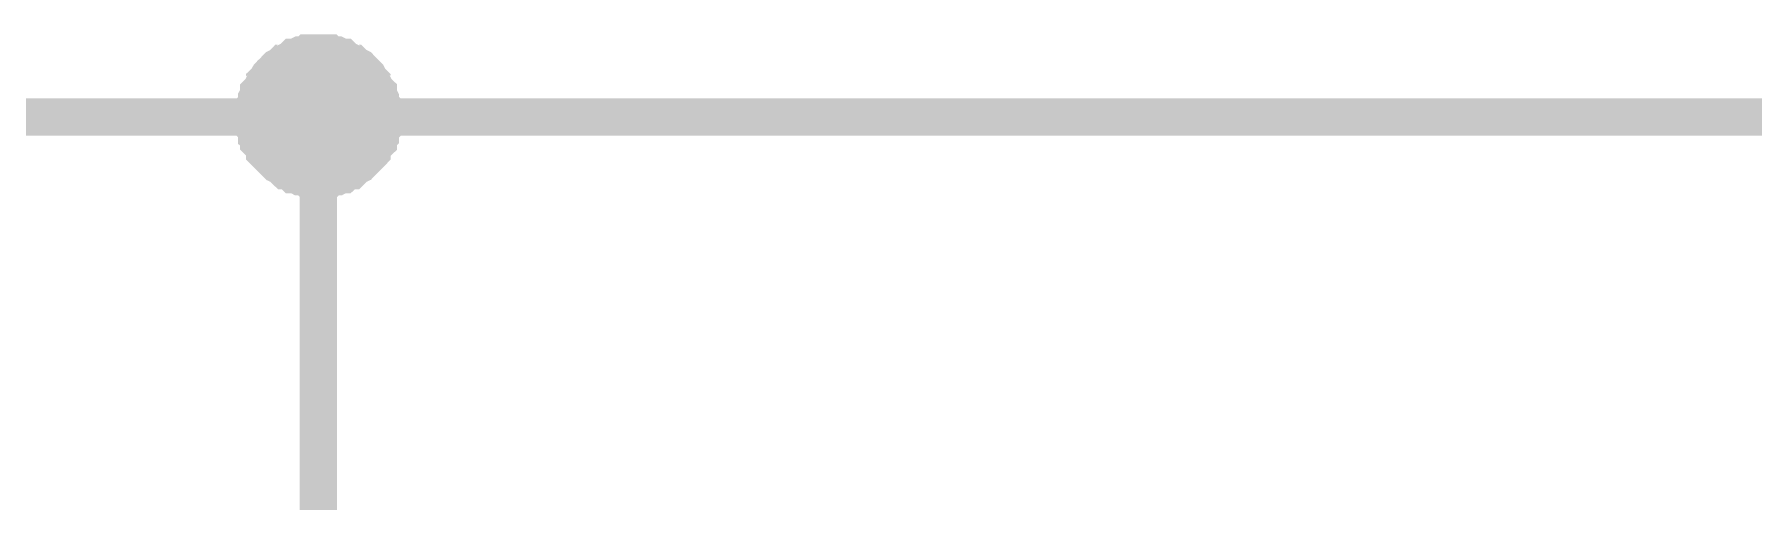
# Model space of a CAD drawing. Header units: millimetres. Extents: x 0 to 420, y 0 to 297.
# Drawn here: x 162.75 to 176.56, y 239.4 to 243.15 of the extents above; entities that cross this region are included whole.
import ezdxf

# ---------------------------------------------------------------- set-up
doc = ezdxf.new("R2010")
doc.units = ezdxf.units.MM
doc.layers.add('Sheet', color=255, linetype='Continuous')

msp = doc.modelspace()

# ---------------------------------------------------------------- linework, layer by layer
at = {"layer": 'Sheet'}
for points, const_width in [([(164.518, 242.488), (164.518, 242.521), (164.518, 242.538), (164.518, 242.571), (164.534, 242.588), (164.534, 242.621), (164.534, 242.637), (164.551, 242.67), (164.551, 242.687), (164.567, 242.703), (164.584, 242.737), (164.6, 242.753), (164.6, 242.77), (164.617, 242.786), (164.634, 242.819), (164.65, 242.836), (164.667, 242.852), (164.683, 242.869), (164.7, 242.886), (164.733, 242.902), (164.749, 242.919), (164.766, 242.919), (164.782, 242.935), (164.816, 242.952), (164.832, 242.968), (164.849, 242.968), (164.882, 242.985), (164.898, 242.985), (164.931, 242.985), (164.948, 243.002), (164.981, 243.002), (164.998, 243.002), (165.031, 243.002)], 0.3), ([(164.518, 242.488), (164.518, 242.521), (164.518, 242.538), (164.518, 242.571), (164.534, 242.588), (164.534, 242.621), (164.534, 242.637), (164.551, 242.67), (164.551, 242.687), (164.567, 242.703), (164.584, 242.737), (164.6, 242.753), (164.6, 242.77), (164.617, 242.786), (164.634, 242.819), (164.65, 242.836), (164.667, 242.852), (164.683, 242.869), (164.7, 242.886), (164.733, 242.902), (164.749, 242.919), (164.766, 242.919), (164.782, 242.935), (164.816, 242.952), (164.832, 242.968), (164.849, 242.968), (164.882, 242.985), (164.898, 242.985), (164.931, 242.985), (164.948, 243.002), (164.981, 243.002), (164.998, 243.002), (165.031, 243.002)], 0.3), ([(164.518, 242.488), (164.518, 242.521), (164.518, 242.538), (164.518, 242.571), (164.534, 242.588), (164.534, 242.621), (164.534, 242.637), (164.551, 242.67), (164.551, 242.687), (164.567, 242.703), (164.584, 242.737), (164.6, 242.753), (164.6, 242.77), (164.617, 242.786), (164.634, 242.819), (164.65, 242.836), (164.667, 242.852), (164.683, 242.869), (164.7, 242.886), (164.733, 242.902), (164.749, 242.919), (164.766, 242.919), (164.782, 242.935), (164.816, 242.952), (164.832, 242.968), (164.849, 242.968), (164.882, 242.985), (164.898, 242.985), (164.931, 242.985), (164.948, 243.002), (164.981, 243.002), (164.998, 243.002), (165.031, 243.002)], 0.3), ([(164.518, 242.488), (164.518, 242.521), (164.518, 242.538), (164.518, 242.571), (164.534, 242.588), (164.534, 242.621), (164.534, 242.637), (164.551, 242.67), (164.551, 242.687), (164.567, 242.703), (164.584, 242.737), (164.6, 242.753), (164.6, 242.77), (164.617, 242.786), (164.634, 242.819), (164.65, 242.836), (164.667, 242.852), (164.683, 242.869), (164.7, 242.886), (164.733, 242.902), (164.749, 242.919), (164.766, 242.919), (164.782, 242.935), (164.816, 242.952), (164.832, 242.968), (164.849, 242.968), (164.882, 242.985), (164.898, 242.985), (164.931, 242.985), (164.948, 243.002), (164.981, 243.002), (164.998, 243.002), (165.031, 243.002)], 0.3), ([(164.518, 242.488), (164.518, 242.521), (164.518, 242.538), (164.518, 242.571), (164.534, 242.588), (164.534, 242.621), (164.534, 242.637), (164.551, 242.67), (164.551, 242.687), (164.567, 242.703), (164.584, 242.737), (164.6, 242.753), (164.6, 242.77), (164.617, 242.786), (164.634, 242.819), (164.65, 242.836), (164.667, 242.852), (164.683, 242.869), (164.7, 242.886), (164.733, 242.902), (164.749, 242.919), (164.766, 242.919), (164.782, 242.935), (164.816, 242.952), (164.832, 242.968), (164.849, 242.968), (164.882, 242.985), (164.898, 242.985), (164.931, 242.985), (164.948, 243.002), (164.981, 243.002), (164.998, 243.002), (165.031, 243.002)], 0.0991), ([(164.518, 242.488), (164.518, 242.521), (164.518, 242.538), (164.518, 242.571), (164.534, 242.588), (164.534, 242.621), (164.534, 242.637), (164.551, 242.67), (164.551, 242.687), (164.567, 242.703), (164.584, 242.737), (164.6, 242.753), (164.6, 242.77), (164.617, 242.786), (164.634, 242.819), (164.65, 242.836), (164.667, 242.852), (164.683, 242.869), (164.7, 242.886), (164.733, 242.902), (164.749, 242.919), (164.766, 242.919), (164.782, 242.935), (164.816, 242.952), (164.832, 242.968), (164.849, 242.968), (164.882, 242.985), (164.898, 242.985), (164.931, 242.985), (164.948, 243.002), (164.981, 243.002), (164.998, 243.002), (165.031, 243.002)], 0.0991), ([(164.518, 242.488), (164.518, 242.521), (164.518, 242.538), (164.518, 242.571), (164.534, 242.588), (164.534, 242.621), (164.534, 242.637), (164.551, 242.67), (164.551, 242.687), (164.567, 242.703), (164.584, 242.737), (164.6, 242.753), (164.6, 242.77), (164.617, 242.786), (164.634, 242.819), (164.65, 242.836), (164.667, 242.852), (164.683, 242.869), (164.7, 242.886), (164.733, 242.902), (164.749, 242.919), (164.766, 242.919), (164.782, 242.935), (164.816, 242.952), (164.832, 242.968), (164.849, 242.968), (164.882, 242.985), (164.898, 242.985), (164.931, 242.985), (164.948, 243.002), (164.981, 243.002), (164.998, 243.002), (165.031, 243.002)], 0.0991), ([(164.518, 242.488), (164.518, 242.521), (164.518, 242.538), (164.518, 242.571), (164.534, 242.588), (164.534, 242.621), (164.534, 242.637), (164.551, 242.67), (164.551, 242.687), (164.567, 242.703), (164.584, 242.737), (164.6, 242.753), (164.6, 242.77), (164.617, 242.786), (164.634, 242.819), (164.65, 242.836), (164.667, 242.852), (164.683, 242.869), (164.7, 242.886), (164.733, 242.902), (164.749, 242.919), (164.766, 242.919), (164.782, 242.935), (164.816, 242.952), (164.832, 242.968), (164.849, 242.968), (164.882, 242.985), (164.898, 242.985), (164.931, 242.985), (164.948, 243.002), (164.981, 243.002), (164.998, 243.002), (165.031, 243.002)], 0.0991), ([(165.031, 243.002), (165.031, 243.002)], 0.3), ([(165.031, 243.002), (165.064, 243.002), (165.08, 243.002), (165.113, 243.002), (165.13, 242.985), (165.163, 242.985), (165.18, 242.985), (165.213, 242.968), (165.229, 242.968), (165.246, 242.952), (165.279, 242.935), (165.296, 242.919), (165.312, 242.919), (165.329, 242.902), (165.362, 242.886), (165.378, 242.869), (165.395, 242.852), (165.411, 242.836), (165.428, 242.819), (165.445, 242.786), (165.461, 242.77), (165.461, 242.753), (165.478, 242.737), (165.494, 242.703), (165.511, 242.687), (165.511, 242.67), (165.527, 242.637), (165.527, 242.621), (165.527, 242.588), (165.544, 242.571), (165.544, 242.538), (165.544, 242.521), (165.544, 242.488)], 0.3), ([(165.031, 243.002), (165.031, 243.002)], 0.3), ([(165.031, 243.002), (165.064, 243.002), (165.08, 243.002), (165.113, 243.002), (165.13, 242.985), (165.163, 242.985), (165.18, 242.985), (165.213, 242.968), (165.229, 242.968), (165.246, 242.952), (165.279, 242.935), (165.296, 242.919), (165.312, 242.919), (165.329, 242.902), (165.362, 242.886), (165.378, 242.869), (165.395, 242.852), (165.411, 242.836), (165.428, 242.819), (165.445, 242.786), (165.461, 242.77), (165.461, 242.753), (165.478, 242.737), (165.494, 242.703), (165.511, 242.687), (165.511, 242.67), (165.527, 242.637), (165.527, 242.621), (165.527, 242.588), (165.544, 242.571), (165.544, 242.538), (165.544, 242.521), (165.544, 242.488)], 0.3), ([(165.031, 243.002), (165.031, 243.002)], 0.3), ([(165.031, 243.002), (165.064, 243.002), (165.08, 243.002), (165.113, 243.002), (165.13, 242.985), (165.163, 242.985), (165.18, 242.985), (165.213, 242.968), (165.229, 242.968), (165.246, 242.952), (165.279, 242.935), (165.296, 242.919), (165.312, 242.919), (165.329, 242.902), (165.362, 242.886), (165.378, 242.869), (165.395, 242.852), (165.411, 242.836), (165.428, 242.819), (165.445, 242.786), (165.461, 242.77), (165.461, 242.753), (165.478, 242.737), (165.494, 242.703), (165.511, 242.687), (165.511, 242.67), (165.527, 242.637), (165.527, 242.621), (165.527, 242.588), (165.544, 242.571), (165.544, 242.538), (165.544, 242.521), (165.544, 242.488)], 0.3), ([(165.031, 243.002), (165.031, 243.002)], 0.3), ([(165.031, 243.002), (165.064, 243.002), (165.08, 243.002), (165.113, 243.002), (165.13, 242.985), (165.163, 242.985), (165.18, 242.985), (165.213, 242.968), (165.229, 242.968), (165.246, 242.952), (165.279, 242.935), (165.296, 242.919), (165.312, 242.919), (165.329, 242.902), (165.362, 242.886), (165.378, 242.869), (165.395, 242.852), (165.411, 242.836), (165.428, 242.819), (165.445, 242.786), (165.461, 242.77), (165.461, 242.753), (165.478, 242.737), (165.494, 242.703), (165.511, 242.687), (165.511, 242.67), (165.527, 242.637), (165.527, 242.621), (165.527, 242.588), (165.544, 242.571), (165.544, 242.538), (165.544, 242.521), (165.544, 242.488)], 0.3), ([(165.031, 243.002), (165.031, 243.002)], 0.0991), ([(165.031, 243.002), (165.064, 243.002), (165.08, 243.002), (165.113, 243.002), (165.13, 242.985), (165.163, 242.985), (165.18, 242.985), (165.213, 242.968), (165.229, 242.968), (165.246, 242.952), (165.279, 242.935), (165.296, 242.919), (165.312, 242.919), (165.329, 242.902), (165.362, 242.886), (165.378, 242.869), (165.395, 242.852), (165.411, 242.836), (165.428, 242.819), (165.445, 242.786), (165.461, 242.77), (165.461, 242.753), (165.478, 242.737), (165.494, 242.703), (165.511, 242.687), (165.511, 242.67), (165.527, 242.637), (165.527, 242.621), (165.527, 242.588), (165.544, 242.571), (165.544, 242.538), (165.544, 242.521), (165.544, 242.488)], 0.0991), ([(165.031, 243.002), (165.031, 243.002)], 0.0991), ([(165.031, 243.002), (165.064, 243.002), (165.08, 243.002), (165.113, 243.002), (165.13, 242.985), (165.163, 242.985), (165.18, 242.985), (165.213, 242.968), (165.229, 242.968), (165.246, 242.952), (165.279, 242.935), (165.296, 242.919), (165.312, 242.919), (165.329, 242.902), (165.362, 242.886), (165.378, 242.869), (165.395, 242.852), (165.411, 242.836), (165.428, 242.819), (165.445, 242.786), (165.461, 242.77), (165.461, 242.753), (165.478, 242.737), (165.494, 242.703), (165.511, 242.687), (165.511, 242.67), (165.527, 242.637), (165.527, 242.621), (165.527, 242.588), (165.544, 242.571), (165.544, 242.538), (165.544, 242.521), (165.544, 242.488)], 0.0991), ([(165.031, 243.002), (165.031, 243.002)], 0.0991), ([(165.031, 243.002), (165.064, 243.002), (165.08, 243.002), (165.113, 243.002), (165.13, 242.985), (165.163, 242.985), (165.18, 242.985), (165.213, 242.968), (165.229, 242.968), (165.246, 242.952), (165.279, 242.935), (165.296, 242.919), (165.312, 242.919), (165.329, 242.902), (165.362, 242.886), (165.378, 242.869), (165.395, 242.852), (165.411, 242.836), (165.428, 242.819), (165.445, 242.786), (165.461, 242.77), (165.461, 242.753), (165.478, 242.737), (165.494, 242.703), (165.511, 242.687), (165.511, 242.67), (165.527, 242.637), (165.527, 242.621), (165.527, 242.588), (165.544, 242.571), (165.544, 242.538), (165.544, 242.521), (165.544, 242.488)], 0.0991), ([(165.031, 243.002), (165.031, 243.002)], 0.0991), ([(165.031, 243.002), (165.064, 243.002), (165.08, 243.002), (165.113, 243.002), (165.13, 242.985), (165.163, 242.985), (165.18, 242.985), (165.213, 242.968), (165.229, 242.968), (165.246, 242.952), (165.279, 242.935), (165.296, 242.919), (165.312, 242.919), (165.329, 242.902), (165.362, 242.886), (165.378, 242.869), (165.395, 242.852), (165.411, 242.836), (165.428, 242.819), (165.445, 242.786), (165.461, 242.77), (165.461, 242.753), (165.478, 242.737), (165.494, 242.703), (165.511, 242.687), (165.511, 242.67), (165.527, 242.637), (165.527, 242.621), (165.527, 242.588), (165.544, 242.571), (165.544, 242.538), (165.544, 242.521), (165.544, 242.488)], 0.0991), ([(157.533, 242.488), (165.031, 242.488), (190.023, 242.488)], 0.3), ([(165.031, 241.991), (164.998, 241.991), (164.981, 241.991), (164.948, 241.991), (164.931, 242.008), (164.898, 242.008), (164.882, 242.008), (164.849, 242.025), (164.832, 242.025), (164.816, 242.041), (164.782, 242.058), (164.766, 242.058), (164.749, 242.074), (164.733, 242.091), (164.7, 242.107), (164.683, 242.124), (164.667, 242.14), (164.65, 242.157), (164.634, 242.174), (164.617, 242.19), (164.6, 242.207), (164.6, 242.223), (164.584, 242.256), (164.567, 242.273), (164.551, 242.289), (164.551, 242.323), (164.534, 242.339), (164.534, 242.356), (164.534, 242.389), (164.518, 242.405), (164.518, 242.439), (164.518, 242.455), (164.518, 242.488)], 0.3), ([(164.518, 242.488), (164.518, 242.488)], 0.3), ([(165.031, 241.991), (164.998, 241.991), (164.981, 241.991), (164.948, 241.991), (164.931, 242.008), (164.898, 242.008), (164.882, 242.008), (164.849, 242.025), (164.832, 242.025), (164.816, 242.041), (164.782, 242.058), (164.766, 242.058), (164.749, 242.074), (164.733, 242.091), (164.7, 242.107), (164.683, 242.124), (164.667, 242.14), (164.65, 242.157), (164.634, 242.174), (164.617, 242.19), (164.6, 242.207), (164.6, 242.223), (164.584, 242.256), (164.567, 242.273), (164.551, 242.289), (164.551, 242.323), (164.534, 242.339), (164.534, 242.356), (164.534, 242.389), (164.518, 242.405), (164.518, 242.439), (164.518, 242.455), (164.518, 242.488)], 0.3), ([(164.518, 242.488), (164.518, 242.488)], 0.3), ([(165.031, 241.991), (164.998, 241.991), (164.981, 241.991), (164.948, 241.991), (164.931, 242.008), (164.898, 242.008), (164.882, 242.008), (164.849, 242.025), (164.832, 242.025), (164.816, 242.041), (164.782, 242.058), (164.766, 242.058), (164.749, 242.074), (164.733, 242.091), (164.7, 242.107), (164.683, 242.124), (164.667, 242.14), (164.65, 242.157), (164.634, 242.174), (164.617, 242.19), (164.6, 242.207), (164.6, 242.223), (164.584, 242.256), (164.567, 242.273), (164.551, 242.289), (164.551, 242.323), (164.534, 242.339), (164.534, 242.356), (164.534, 242.389), (164.518, 242.405), (164.518, 242.439), (164.518, 242.455), (164.518, 242.488)], 0.3), ([(164.518, 242.488), (164.518, 242.488)], 0.3), ([(165.031, 241.991), (164.998, 241.991), (164.981, 241.991), (164.948, 241.991), (164.931, 242.008), (164.898, 242.008), (164.882, 242.008), (164.849, 242.025), (164.832, 242.025), (164.816, 242.041), (164.782, 242.058), (164.766, 242.058), (164.749, 242.074), (164.733, 242.091), (164.7, 242.107), (164.683, 242.124), (164.667, 242.14), (164.65, 242.157), (164.634, 242.174), (164.617, 242.19), (164.6, 242.207), (164.6, 242.223), (164.584, 242.256), (164.567, 242.273), (164.551, 242.289), (164.551, 242.323), (164.534, 242.339), (164.534, 242.356), (164.534, 242.389), (164.518, 242.405), (164.518, 242.439), (164.518, 242.455), (164.518, 242.488)], 0.3), ([(164.518, 242.488), (164.518, 242.488)], 0.3), ([(165.544, 242.488), (165.544, 242.455), (165.544, 242.439), (165.544, 242.405), (165.527, 242.389), (165.527, 242.356), (165.527, 242.339), (165.511, 242.323), (165.511, 242.289), (165.494, 242.273), (165.478, 242.256), (165.461, 242.223), (165.461, 242.207), (165.445, 242.19), (165.428, 242.174), (165.411, 242.157), (165.395, 242.14), (165.378, 242.124), (165.362, 242.107), (165.329, 242.091), (165.312, 242.074), (165.296, 242.058), (165.279, 242.058), (165.246, 242.041), (165.229, 242.025), (165.213, 242.025), (165.18, 242.008), (165.163, 242.008), (165.13, 242.008), (165.113, 241.991), (165.08, 241.991), (165.064, 241.991), (165.031, 241.991)], 0.3), ([(165.031, 242.488), (165.031, 239.988)], 0.3), ([(165.544, 242.488), (165.544, 242.455), (165.544, 242.439), (165.544, 242.405), (165.527, 242.389), (165.527, 242.356), (165.527, 242.339), (165.511, 242.323), (165.511, 242.289), (165.494, 242.273), (165.478, 242.256), (165.461, 242.223), (165.461, 242.207), (165.445, 242.19), (165.428, 242.174), (165.411, 242.157), (165.395, 242.14), (165.378, 242.124), (165.362, 242.107), (165.329, 242.091), (165.312, 242.074), (165.296, 242.058), (165.279, 242.058), (165.246, 242.041), (165.229, 242.025), (165.213, 242.025), (165.18, 242.008), (165.163, 242.008), (165.13, 242.008), (165.113, 241.991), (165.08, 241.991), (165.064, 241.991), (165.031, 241.991)], 0.3), ([(165.544, 242.488), (165.544, 242.455), (165.544, 242.439), (165.544, 242.405), (165.527, 242.389), (165.527, 242.356), (165.527, 242.339), (165.511, 242.323), (165.511, 242.289), (165.494, 242.273), (165.478, 242.256), (165.461, 242.223), (165.461, 242.207), (165.445, 242.19), (165.428, 242.174), (165.411, 242.157), (165.395, 242.14), (165.378, 242.124), (165.362, 242.107), (165.329, 242.091), (165.312, 242.074), (165.296, 242.058), (165.279, 242.058), (165.246, 242.041), (165.229, 242.025), (165.213, 242.025), (165.18, 242.008), (165.163, 242.008), (165.13, 242.008), (165.113, 241.991), (165.08, 241.991), (165.064, 241.991), (165.031, 241.991)], 0.3), ([(165.544, 242.488), (165.544, 242.455), (165.544, 242.439), (165.544, 242.405), (165.527, 242.389), (165.527, 242.356), (165.527, 242.339), (165.511, 242.323), (165.511, 242.289), (165.494, 242.273), (165.478, 242.256), (165.461, 242.223), (165.461, 242.207), (165.445, 242.19), (165.428, 242.174), (165.411, 242.157), (165.395, 242.14), (165.378, 242.124), (165.362, 242.107), (165.329, 242.091), (165.312, 242.074), (165.296, 242.058), (165.279, 242.058), (165.246, 242.041), (165.229, 242.025), (165.213, 242.025), (165.18, 242.008), (165.163, 242.008), (165.13, 242.008), (165.113, 241.991), (165.08, 241.991), (165.064, 241.991), (165.031, 241.991)], 0.3), ([(165.544, 242.488), (165.544, 242.488), (165.544, 242.488), (165.544, 242.488), (165.544, 242.488), (165.544, 242.488), (165.544, 242.488), (165.544, 242.488), (165.544, 242.488), (165.544, 242.488), (165.544, 242.488), (165.544, 242.488), (165.544, 242.488), (165.544, 242.488), (165.544, 242.488), (165.544, 242.488), (165.544, 242.488), (165.544, 242.488), (165.544, 242.488), (165.544, 242.488), (165.544, 242.488), (165.544, 242.488), (165.544, 242.488), (165.544, 242.488), (165.544, 242.488), (165.544, 242.488), (165.544, 242.488), (165.544, 242.488), (165.544, 242.488), (165.544, 242.488), (165.544, 242.488), (165.544, 242.488), (165.544, 242.488)], 0.3), ([(165.544, 242.488), (165.544, 242.488)], 0.3), ([(165.544, 242.488), (165.544, 242.488), (165.544, 242.488), (165.544, 242.488), (165.544, 242.488), (165.544, 242.488), (165.544, 242.488), (165.544, 242.488), (165.544, 242.488), (165.544, 242.488), (165.544, 242.488), (165.544, 242.488), (165.544, 242.488), (165.544, 242.488), (165.544, 242.488), (165.544, 242.488), (165.544, 242.488), (165.544, 242.488), (165.544, 242.488), (165.544, 242.488), (165.544, 242.488), (165.544, 242.488), (165.544, 242.488), (165.544, 242.488), (165.544, 242.488), (165.544, 242.488), (165.544, 242.488), (165.544, 242.488), (165.544, 242.488), (165.544, 242.488), (165.544, 242.488), (165.544, 242.488), (165.544, 242.488)], 0.3), ([(165.544, 242.488), (165.544, 242.488)], 0.3), ([(165.544, 242.488), (165.544, 242.488), (165.544, 242.488), (165.544, 242.488), (165.544, 242.488), (165.544, 242.488), (165.544, 242.488), (165.544, 242.488), (165.544, 242.488), (165.544, 242.488), (165.544, 242.488), (165.544, 242.488), (165.544, 242.488), (165.544, 242.488), (165.544, 242.488), (165.544, 242.488), (165.544, 242.488), (165.544, 242.488), (165.544, 242.488), (165.544, 242.488), (165.544, 242.488), (165.544, 242.488), (165.544, 242.488), (165.544, 242.488), (165.544, 242.488), (165.544, 242.488), (165.544, 242.488), (165.544, 242.488), (165.544, 242.488), (165.544, 242.488), (165.544, 242.488), (165.544, 242.488), (165.544, 242.488)], 0.3), ([(165.544, 242.488), (165.544, 242.488)], 0.3), ([(165.544, 242.488), (165.544, 242.488), (165.544, 242.488), (165.544, 242.488), (165.544, 242.488), (165.544, 242.488), (165.544, 242.488), (165.544, 242.488), (165.544, 242.488), (165.544, 242.488), (165.544, 242.488), (165.544, 242.488), (165.544, 242.488), (165.544, 242.488), (165.544, 242.488), (165.544, 242.488), (165.544, 242.488), (165.544, 242.488), (165.544, 242.488), (165.544, 242.488), (165.544, 242.488), (165.544, 242.488), (165.544, 242.488), (165.544, 242.488), (165.544, 242.488), (165.544, 242.488), (165.544, 242.488), (165.544, 242.488), (165.544, 242.488), (165.544, 242.488), (165.544, 242.488), (165.544, 242.488), (165.544, 242.488)], 0.3), ([(165.544, 242.488), (165.544, 242.488)], 0.3), ([(165.031, 241.991), (164.998, 241.991), (164.981, 241.991), (164.948, 241.991), (164.931, 242.008), (164.898, 242.008), (164.882, 242.008), (164.849, 242.025), (164.832, 242.025), (164.816, 242.041), (164.782, 242.058), (164.766, 242.058), (164.749, 242.074), (164.733, 242.091), (164.7, 242.107), (164.683, 242.124), (164.667, 242.14), (164.65, 242.157), (164.634, 242.174), (164.617, 242.19), (164.6, 242.207), (164.6, 242.223), (164.584, 242.256), (164.567, 242.273), (164.551, 242.289), (164.551, 242.323), (164.534, 242.339), (164.534, 242.356), (164.534, 242.389), (164.518, 242.405), (164.518, 242.439), (164.518, 242.455), (164.518, 242.488)], 0.0991), ([(164.518, 242.488), (164.518, 242.488)], 0.0991), ([(165.031, 241.991), (164.998, 241.991), (164.981, 241.991), (164.948, 241.991), (164.931, 242.008), (164.898, 242.008), (164.882, 242.008), (164.849, 242.025), (164.832, 242.025), (164.816, 242.041), (164.782, 242.058), (164.766, 242.058), (164.749, 242.074), (164.733, 242.091), (164.7, 242.107), (164.683, 242.124), (164.667, 242.14), (164.65, 242.157), (164.634, 242.174), (164.617, 242.19), (164.6, 242.207), (164.6, 242.223), (164.584, 242.256), (164.567, 242.273), (164.551, 242.289), (164.551, 242.323), (164.534, 242.339), (164.534, 242.356), (164.534, 242.389), (164.518, 242.405), (164.518, 242.439), (164.518, 242.455), (164.518, 242.488)], 0.0991), ([(164.518, 242.488), (164.518, 242.488)], 0.0991), ([(165.031, 241.991), (164.998, 241.991), (164.981, 241.991), (164.948, 241.991), (164.931, 242.008), (164.898, 242.008), (164.882, 242.008), (164.849, 242.025), (164.832, 242.025), (164.816, 242.041), (164.782, 242.058), (164.766, 242.058), (164.749, 242.074), (164.733, 242.091), (164.7, 242.107), (164.683, 242.124), (164.667, 242.14), (164.65, 242.157), (164.634, 242.174), (164.617, 242.19), (164.6, 242.207), (164.6, 242.223), (164.584, 242.256), (164.567, 242.273), (164.551, 242.289), (164.551, 242.323), (164.534, 242.339), (164.534, 242.356), (164.534, 242.389), (164.518, 242.405), (164.518, 242.439), (164.518, 242.455), (164.518, 242.488)], 0.0991), ([(164.518, 242.488), (164.518, 242.488)], 0.0991), ([(165.031, 241.991), (164.998, 241.991), (164.981, 241.991), (164.948, 241.991), (164.931, 242.008), (164.898, 242.008), (164.882, 242.008), (164.849, 242.025), (164.832, 242.025), (164.816, 242.041), (164.782, 242.058), (164.766, 242.058), (164.749, 242.074), (164.733, 242.091), (164.7, 242.107), (164.683, 242.124), (164.667, 242.14), (164.65, 242.157), (164.634, 242.174), (164.617, 242.19), (164.6, 242.207), (164.6, 242.223), (164.584, 242.256), (164.567, 242.273), (164.551, 242.289), (164.551, 242.323), (164.534, 242.339), (164.534, 242.356), (164.534, 242.389), (164.518, 242.405), (164.518, 242.439), (164.518, 242.455), (164.518, 242.488)], 0.0991), ([(164.518, 242.488), (164.518, 242.488)], 0.0991), ([(165.544, 242.488), (165.544, 242.455), (165.544, 242.439), (165.544, 242.405), (165.527, 242.389), (165.527, 242.356), (165.527, 242.339), (165.511, 242.323), (165.511, 242.289), (165.494, 242.273), (165.478, 242.256), (165.461, 242.223), (165.461, 242.207), (165.445, 242.19), (165.428, 242.174), (165.411, 242.157), (165.395, 242.14), (165.378, 242.124), (165.362, 242.107), (165.329, 242.091), (165.312, 242.074), (165.296, 242.058), (165.279, 242.058), (165.246, 242.041), (165.229, 242.025), (165.213, 242.025), (165.18, 242.008), (165.163, 242.008), (165.13, 242.008), (165.113, 241.991), (165.08, 241.991), (165.064, 241.991), (165.031, 241.991)], 0.0991), ([(165.544, 242.488), (165.544, 242.455), (165.544, 242.439), (165.544, 242.405), (165.527, 242.389), (165.527, 242.356), (165.527, 242.339), (165.511, 242.323), (165.511, 242.289), (165.494, 242.273), (165.478, 242.256), (165.461, 242.223), (165.461, 242.207), (165.445, 242.19), (165.428, 242.174), (165.411, 242.157), (165.395, 242.14), (165.378, 242.124), (165.362, 242.107), (165.329, 242.091), (165.312, 242.074), (165.296, 242.058), (165.279, 242.058), (165.246, 242.041), (165.229, 242.025), (165.213, 242.025), (165.18, 242.008), (165.163, 242.008), (165.13, 242.008), (165.113, 241.991), (165.08, 241.991), (165.064, 241.991), (165.031, 241.991)], 0.0991), ([(165.544, 242.488), (165.544, 242.455), (165.544, 242.439), (165.544, 242.405), (165.527, 242.389), (165.527, 242.356), (165.527, 242.339), (165.511, 242.323), (165.511, 242.289), (165.494, 242.273), (165.478, 242.256), (165.461, 242.223), (165.461, 242.207), (165.445, 242.19), (165.428, 242.174), (165.411, 242.157), (165.395, 242.14), (165.378, 242.124), (165.362, 242.107), (165.329, 242.091), (165.312, 242.074), (165.296, 242.058), (165.279, 242.058), (165.246, 242.041), (165.229, 242.025), (165.213, 242.025), (165.18, 242.008), (165.163, 242.008), (165.13, 242.008), (165.113, 241.991), (165.08, 241.991), (165.064, 241.991), (165.031, 241.991)], 0.0991), ([(165.544, 242.488), (165.544, 242.455), (165.544, 242.439), (165.544, 242.405), (165.527, 242.389), (165.527, 242.356), (165.527, 242.339), (165.511, 242.323), (165.511, 242.289), (165.494, 242.273), (165.478, 242.256), (165.461, 242.223), (165.461, 242.207), (165.445, 242.19), (165.428, 242.174), (165.411, 242.157), (165.395, 242.14), (165.378, 242.124), (165.362, 242.107), (165.329, 242.091), (165.312, 242.074), (165.296, 242.058), (165.279, 242.058), (165.246, 242.041), (165.229, 242.025), (165.213, 242.025), (165.18, 242.008), (165.163, 242.008), (165.13, 242.008), (165.113, 241.991), (165.08, 241.991), (165.064, 241.991), (165.031, 241.991)], 0.0991), ([(165.544, 242.488), (165.544, 242.488), (165.544, 242.488), (165.544, 242.488), (165.544, 242.488), (165.544, 242.488), (165.544, 242.488), (165.544, 242.488), (165.544, 242.488), (165.544, 242.488), (165.544, 242.488), (165.544, 242.488), (165.544, 242.488), (165.544, 242.488), (165.544, 242.488), (165.544, 242.488), (165.544, 242.488), (165.544, 242.488), (165.544, 242.488), (165.544, 242.488), (165.544, 242.488), (165.544, 242.488), (165.544, 242.488), (165.544, 242.488), (165.544, 242.488), (165.544, 242.488), (165.544, 242.488), (165.544, 242.488), (165.544, 242.488), (165.544, 242.488), (165.544, 242.488), (165.544, 242.488), (165.544, 242.488)], 0.0991), ([(165.544, 242.488), (165.544, 242.488)], 0.0991), ([(165.544, 242.488), (165.544, 242.488), (165.544, 242.488), (165.544, 242.488), (165.544, 242.488), (165.544, 242.488), (165.544, 242.488), (165.544, 242.488), (165.544, 242.488), (165.544, 242.488), (165.544, 242.488), (165.544, 242.488), (165.544, 242.488), (165.544, 242.488), (165.544, 242.488), (165.544, 242.488), (165.544, 242.488), (165.544, 242.488), (165.544, 242.488), (165.544, 242.488), (165.544, 242.488), (165.544, 242.488), (165.544, 242.488), (165.544, 242.488), (165.544, 242.488), (165.544, 242.488), (165.544, 242.488), (165.544, 242.488), (165.544, 242.488), (165.544, 242.488), (165.544, 242.488), (165.544, 242.488), (165.544, 242.488)], 0.0991), ([(165.544, 242.488), (165.544, 242.488)], 0.0991), ([(165.544, 242.488), (165.544, 242.488), (165.544, 242.488), (165.544, 242.488), (165.544, 242.488), (165.544, 242.488), (165.544, 242.488), (165.544, 242.488), (165.544, 242.488), (165.544, 242.488), (165.544, 242.488), (165.544, 242.488), (165.544, 242.488), (165.544, 242.488), (165.544, 242.488), (165.544, 242.488), (165.544, 242.488), (165.544, 242.488), (165.544, 242.488), (165.544, 242.488), (165.544, 242.488), (165.544, 242.488), (165.544, 242.488), (165.544, 242.488), (165.544, 242.488), (165.544, 242.488), (165.544, 242.488), (165.544, 242.488), (165.544, 242.488), (165.544, 242.488), (165.544, 242.488), (165.544, 242.488), (165.544, 242.488)], 0.0991), ([(165.544, 242.488), (165.544, 242.488)], 0.0991), ([(165.544, 242.488), (165.544, 242.488), (165.544, 242.488), (165.544, 242.488), (165.544, 242.488), (165.544, 242.488), (165.544, 242.488), (165.544, 242.488), (165.544, 242.488), (165.544, 242.488), (165.544, 242.488), (165.544, 242.488), (165.544, 242.488), (165.544, 242.488), (165.544, 242.488), (165.544, 242.488), (165.544, 242.488), (165.544, 242.488), (165.544, 242.488), (165.544, 242.488), (165.544, 242.488), (165.544, 242.488), (165.544, 242.488), (165.544, 242.488), (165.544, 242.488), (165.544, 242.488), (165.544, 242.488), (165.544, 242.488), (165.544, 242.488), (165.544, 242.488), (165.544, 242.488), (165.544, 242.488), (165.544, 242.488)], 0.0991), ([(165.544, 242.488), (165.544, 242.488)], 0.0991), ([(165.031, 237.487), (165.031, 239.988)], 0.3)]:
    msp.add_lwpolyline(points, dxfattribs=dict(at, const_width=const_width))
at = {"layer": 'Sheet', "const_width": 0.508}
msp.add_lwpolyline([(164.746, 242.5, 1), (165.254, 242.5, 1)], format="xyb", close=True, dxfattribs=at)

doc.saveas('drawing.dxf')
